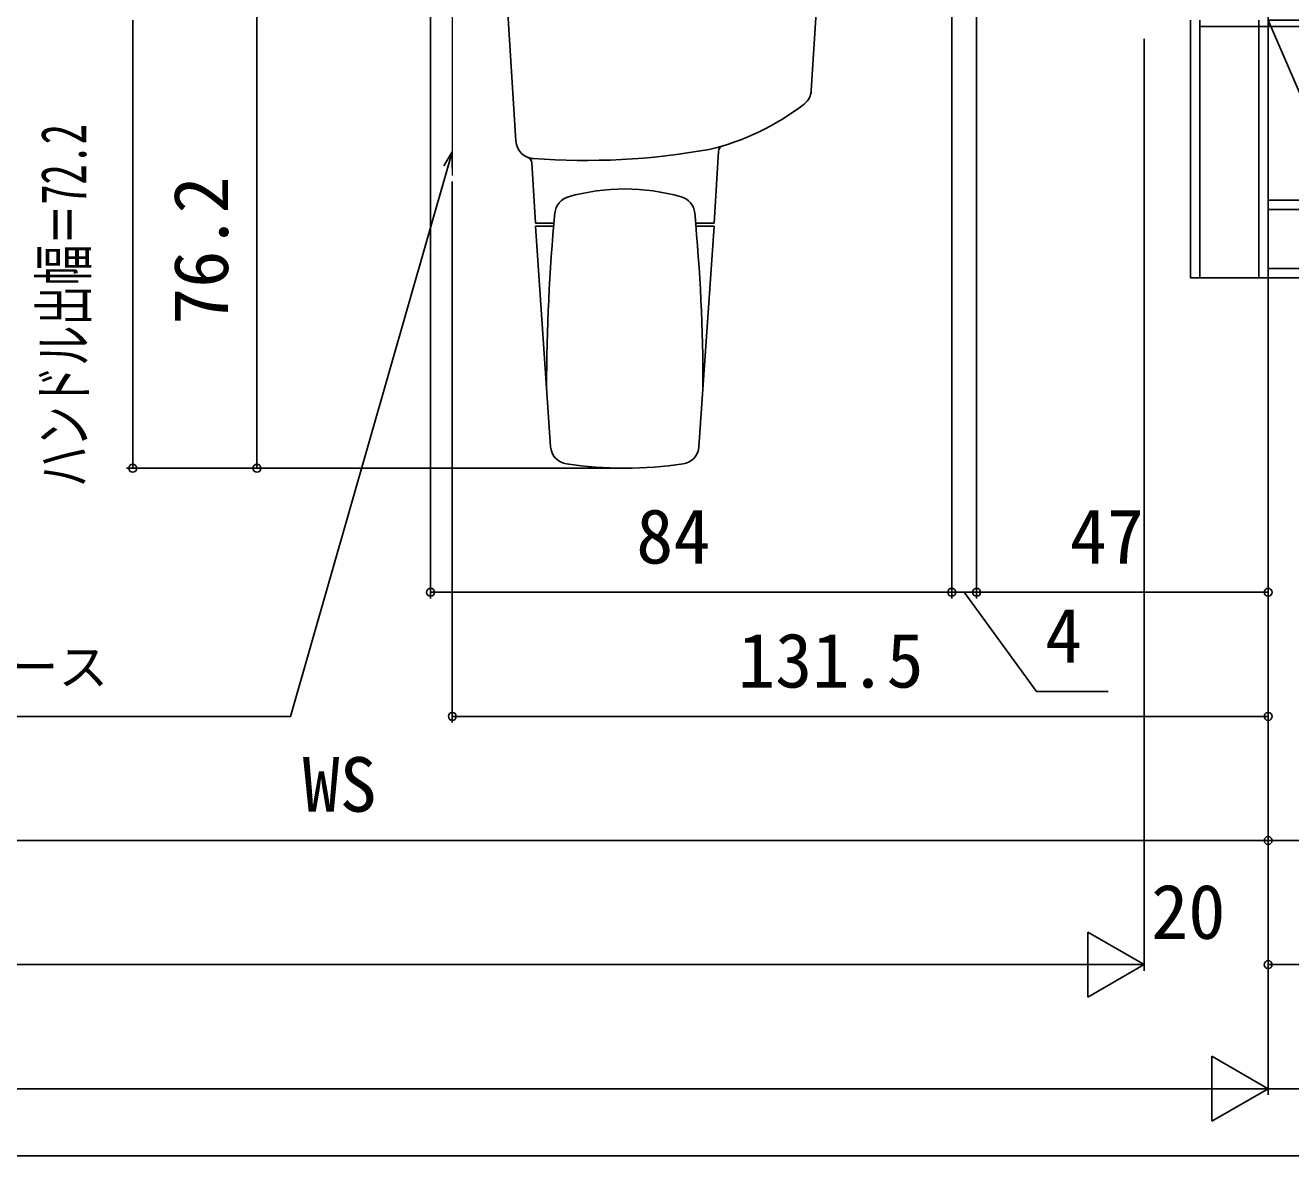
# Model space of a CAD drawing. Units: millimetres, scale not verified. Extents: x -525 to 525, y -783 to 779.
# Drawn here: x 109.7 to 313.6, y -782.7 to -600.5 of the extents above; entities that cross this region are included whole.
import ezdxf
from ezdxf.enums import TextEntityAlignment as Align

# ---------------------------------------------------------------- set-up
doc = ezdxf.new("R2010")
doc.units = ezdxf.units.MM
doc.header["$LTSCALE"] = 4
doc.layers.add('0-4_YKK_12', color=2, linetype='Continuous', lineweight=18)
for name, color, linetype in [('0-5_YKK_13', 4, 'Continuous'), ('0-7_YKK_D', 6, 'Continuous'), ('0-8_YKK_ZWAK', 7, 'Continuous'), ('0-9_YSS_K', 3, 'Continuous'), ('0-A_YSS_KE', 3, 'Continuous')]:
    doc.layers.add(name, color=color, linetype=linetype)
doc.styles.add('ＭＳ ゴシック', font='')
doc.styles.get('ＭＳ ゴシック').set_extended_font_data('MS Gothic')

msp = doc.modelspace()

# ---------------------------------------------------------------- linework, layer by layer
at = {"layer": '0-4_YKK_12'}
msp.add_line((178.5, -504.7), (178.5, -624.7), dxfattribs=at)
at = {"layer": '0-5_YKK_13'}
for p, q in [((188.736, -619.181), (187.3, -595.7)), ((237.3, -595.7), (236.363, -611.026)), ((221.408, -620.832), (220.7, -632.4)), ((191.305, -622.675), (191.9, -632.4)), ((194.882, -632.4), (191.9, -632.4)), ((191.9, -632.9), (194.351, -668.445)), ((194.838, -632.9), (191.9, -632.9)), ((220.7, -632.4), (217.718, -632.4)), ((220.7, -632.9), (217.762, -632.9)), ((220.7, -632.9), (218.249, -668.445))]:
    msp.add_line(p, q, dxfattribs=at)
for centre, radius, start, end in [((233.368, -610.843), 3, 307.78167, 356.5), ((210.7, -581.6), 40, 283.30884, 307.78167), ((191.731, -618.998), 3, 183.5, 265.76785), ((222.406, -620.893), 1, 106.58894, 176.5), ((190.307, -622.736), 1, 3.5, 69.15278), ((199.9, -508.6), 113.7, 265.46912, 265.76785), ((199.9, -508.6), 113.7, 265.76785, 280.13522), ((198.018, -631.046), 3, 105.75506, 174.59923), ((206.3, -660.4), 33.5, 74.24494, 105.75506), ((214.582, -631.046), 3, 5.40077, 74.24494), ((493.7, -659), 300, 174.59923, 179.98012), ((-81.1, -659), 300, 0.01988, 5.40077), ((196.7, -658.897), 3, 179.98012, 183.94519), ((215.9, -658.897), 3, 356.05481, 0.01988), ((197.344, -668.239), 3, 183.94519, 261.55762), ((215.256, -668.239), 3, 278.44238, 356.05481), ((206.3, -607.9), 64, 261.55762, 278.44238)]:
    msp.add_arc(centre, radius, start, end, dxfattribs=at)
at = {"layer": '0-7_YKK_D'}
for p, q in [((310, -492.9), (310, -692.9)), ((175, -594.7), (175, -692.9)), ((259, -593.7), (259, -692.9)), ((259, -593.7), (259, -692.9)), ((147, -595.7), (147, -671.9)), ((263, -597.7), (263, -692.9)), ((263, -597.7), (263, -692.9)), ((127, -599.7), (127, -671.9)), ((310, -600.7), (310, -752.9)), ((290, -602.7), (290, -752.9)), ((290, -602.7), (290, -752.9)), ((310, -602.7), (310, -772.9)), ((310, -602.7), (310, -752.9)), ((310, -602.7), (310, -772.9)), ((310, -615.7), (310, -732.9)), ((310, -622.7), (310, -732.9)), ((178.5, -625.7), (178.5, -712.9)), ((310, -642.2), (310, -712.9)), ((205.3, -671.9), (126, -671.9)), ((205.3, -671.9), (146, -671.9)), ((259, -691.9), (175, -691.9)), ((259, -691.9), (256.45, -691.9)), ((263, -691.9), (259, -691.9)), ((263, -691.9), (259, -691.9)), ((263, -691.9), (310, -691.9)), ((263, -691.9), (265.55, -691.9)), ((178.5, -711.9), (310, -711.9)), ((310, -731.9), (21.5, -731.9)), ((310, -731.9), (357.2, -731.9)), ((290, -751.9), (280.907, -746.65)), ((280.907, -746.65), (280.907, -757.15)), ((279.5, -751.9), (-274.5, -751.9)), ((290, -751.9), (271.813, -751.9)), ((290, -751.9), (280.907, -757.15)), ((290, -751.9), (290.023, -751.9)), ((310, -751.9), (309.977, -751.9)), ((310, -771.9), (300.907, -766.65)), ((300.907, -766.65), (300.907, -777.15)), ((299.5, -771.9), (-294.5, -771.9)), ((310, -771.9), (291.813, -771.9)), ((310, -771.9), (300.907, -777.15)), ((310, -771.9), (344, -771.9))]:
    msp.add_line(p, q, dxfattribs=at)
for points in [[(178.5, -620.909), (177.797, -623.36), (152.409, -711.9), (65.184, -711.9)], [(177.14, -623.171), (178.5, -620.909), (178.454, -623.548)], [(261, -691.9), (272.653, -707.9), (284.221, -707.9)], [(310, -751.9), (322.5, -751.9), (380.13, -751.9)]]:
    msp.add_lwpolyline(points, dxfattribs=at)
for centre in [(127, -671.9), (147, -671.9), (175, -691.9), (259, -691.9), (259, -691.9), (263, -691.9), (263, -691.9), (310, -691.9), (178.5, -711.9), (310, -711.9), (310, -731.9), (310, -731.9), (310, -751.9), (310, -751.9)]:
    msp.add_circle(centre, 0.637, dxfattribs=at)
at = {"layer": '0-8_YKK_ZWAK'}
msp.add_lwpolyline([(-525, -782.7), (525, -782.7), (525, 747.3)], dxfattribs=at)
at = {"layer": '0-9_YSS_K'}
msp.add_line((322.5, -628.7), (310, -599.7), dxfattribs=at)
for points in [[(308.5, -599.7), (308.5, -641.2), (299, -641.2), (299, -599.7)], [(487.5, -639.7), (310, -639.7), (310, -630.2), (487.5, -630.2)]]:
    msp.add_lwpolyline(points, dxfattribs=at)
at = {"layer": '0-A_YSS_KE'}
for points in [[(310, -599.7), (310, -641.2), (297.5, -641.2), (297.5, -599.7)], [(299, -600.7), (320.5, -600.7), (320.5, -628.7)], [(487.5, -641.2), (310, -641.2), (310, -628.7), (487.5, -628.7)]]:
    msp.add_lwpolyline(points, dxfattribs=at)
msp.add_lwpolyline([(322.5, -628.7), (322.5, -599.7), (310, -599.7), (310, -628.7)], close=True, dxfattribs=at)

# ---------------------------------------------------------------- texts
at = {"layer": '0-7_YKK_D', "style": 'ＭＳ ゴシック', "width": 0.65}
msp.add_text('ハンドル出幅＝72.2', height=7.331, rotation=90, dxfattribs=at).set_placement((121.693, -674.911), align=Align.BOTTOM_LEFT)
at = {"layer": '0-7_YKK_D', "style": 'ＭＳ ゴシック'}
msp.add_text('76.2', height=8.798, rotation=90, dxfattribs=at).set_placement((145, -648.8), align=Align.BOTTOM_LEFT)
for s, height, p in [('84', 8.798, (208.136, -689.9)), ('47', 8.798, (278.011, -689.9)), ('4', 8.798, (274.039, -705.9)), ('131.5', 8.798, (224.545, -709.9)), ('AC100V、アース', 5.865, (67.069, -708.615)), ('WS', 8.798, (154.364, -729.9)), ('20', 8.798, (291.136, -750.4))]:
    msp.add_text(s, height=height, dxfattribs=at).set_placement(p, align=Align.BOTTOM_LEFT)

doc.saveas('drawing.dxf')
